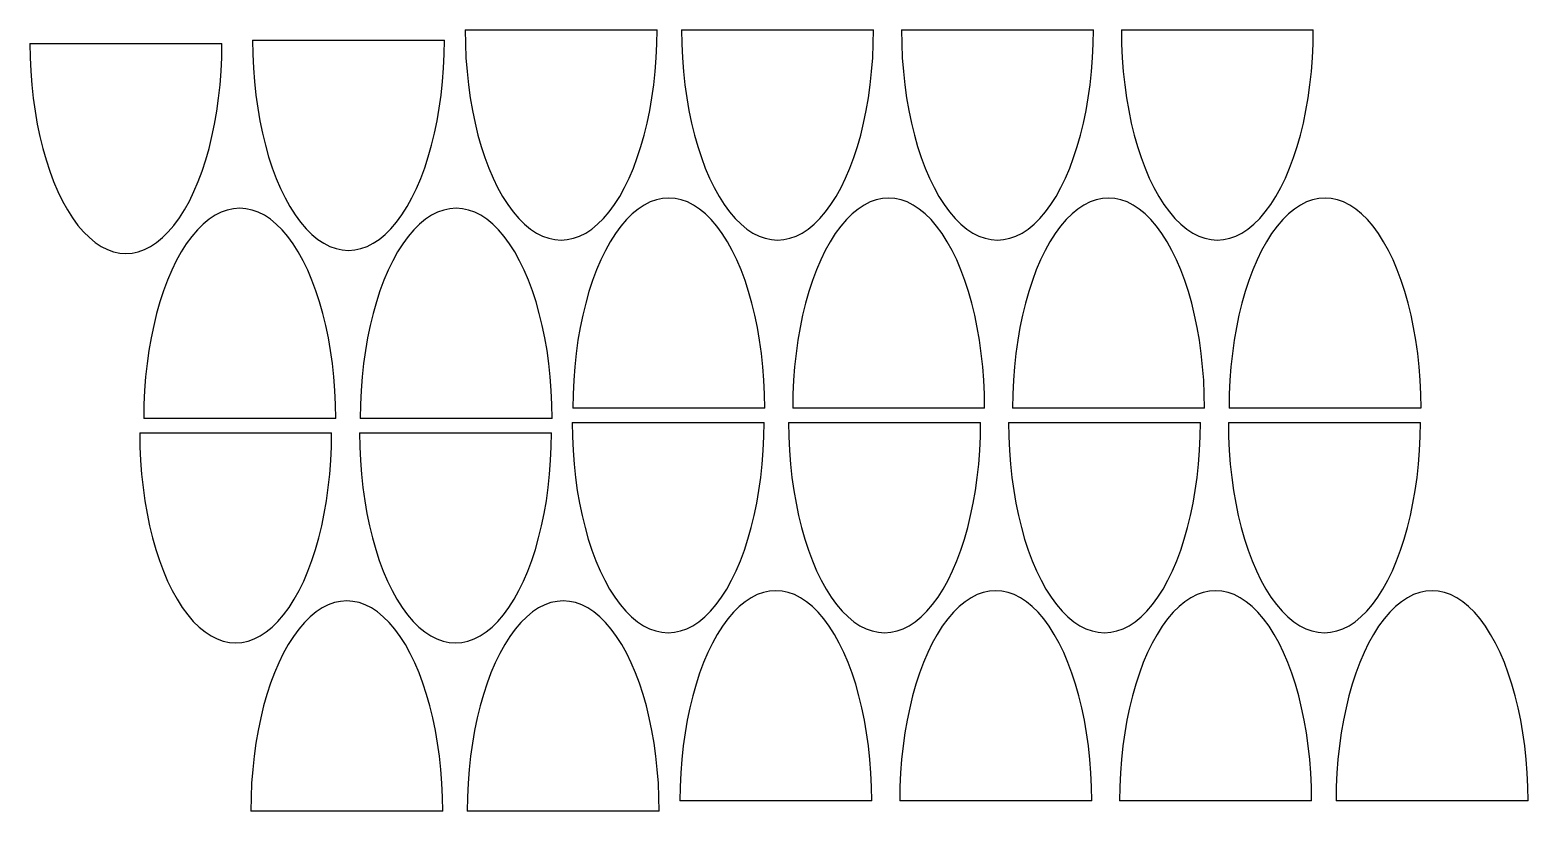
# Model space of a CAD drawing. Header units: millimetres. Extents: x 1713 to 2641, y 1063 to 1547.
import ezdxf

# ---------------------------------------------------------------- set-up
doc = ezdxf.new("R2010")
doc.units = ezdxf.units.MM
doc.layers.add('Capa1', color=170, linetype='Continuous')

msp = doc.modelspace()

# ---------------------------------------------------------------- linework, layer by layer
at = {"layer": 'Capa1'}
for points in [[(1982.35, 1546.98), (2101.35, 1546.98)], [(2116.57, 1546.98), (2235.57, 1546.98)], [(2252.9, 1546.98), (2371.9, 1546.98)], [(2389.23, 1546.98), (2508.23, 1546.98)], [(1712.53, 1538.67), (1831.53, 1538.67)], [(1850.53, 1540.63), (1969.53, 1540.63)], [(2168.13, 1312.53), (2049.13, 1312.53)], [(2304.46, 1312.53), (2185.46, 1312.53)], [(2440.79, 1312.53), (2321.79, 1312.53)], [(2575.01, 1312.53), (2456.01, 1312.53)], [(1902.09, 1306.18), (1783.09, 1306.18)], [(2036.3, 1306.18), (1917.3, 1306.18)], [(2048.72, 1303.59), (2167.72, 1303.59)], [(2182.94, 1303.59), (2301.94, 1303.59)], [(2319.27, 1303.59), (2438.27, 1303.59)], [(2455.6, 1303.59), (2574.6, 1303.59)], [(1780.57, 1297.24), (1899.57, 1297.24)], [(1916.9, 1297.24), (2035.9, 1297.24)], [(2234.5, 1069.13), (2115.5, 1069.13)], [(2370.83, 1069.13), (2251.83, 1069.13)], [(2507.16, 1069.13), (2388.16, 1069.13)], [(2641.38, 1069.13), (2522.38, 1069.13)], [(1968.46, 1062.79), (1849.46, 1062.79)], [(2102.68, 1062.79), (1983.68, 1062.79)]]:
    msp.add_lwpolyline(points, dxfattribs=at)
for centre, major_axis in [((2041.85, 1546.98), (0, 130.26)), ((2176.07, 1546.98), (0, 130.26)), ((2312.4, 1546.98), (0, 130.26)), ((2448.73, 1546.98), (0, 130.26)), ((1772.03, 1538.67), (0, 130.26)), ((1910.03, 1540.63), (0, 130.26)), ((2108.63, 1312.53), (0, -130.26)), ((2244.96, 1312.53), (0, -130.26)), ((2381.29, 1312.53), (0, -130.26)), ((2515.51, 1312.53), (0, -130.26)), ((1842.59, 1306.18), (0, -130.26)), ((1976.8, 1306.18), (0, -130.26)), ((2108.22, 1303.59), (0, 130.26)), ((2242.44, 1303.59), (0, 130.26)), ((2378.77, 1303.59), (0, 130.26)), ((2515.1, 1303.59), (0, 130.26)), ((1840.07, 1297.24), (0, 130.26)), ((1976.4, 1297.24), (0, 130.26)), ((2175, 1069.13), (0, -130.26)), ((2311.33, 1069.13), (0, -130.26)), ((2447.66, 1069.13), (0, -130.26)), ((2581.88, 1069.13), (0, -130.26)), ((1908.96, 1062.79), (0, -130.26)), ((2043.18, 1062.79), (0, -130.26))]:
    msp.add_ellipse(centre, major_axis=major_axis, ratio=0.456795, start_param=1.570796, end_param=4.712389, dxfattribs=at)

doc.saveas('drawing.dxf')
